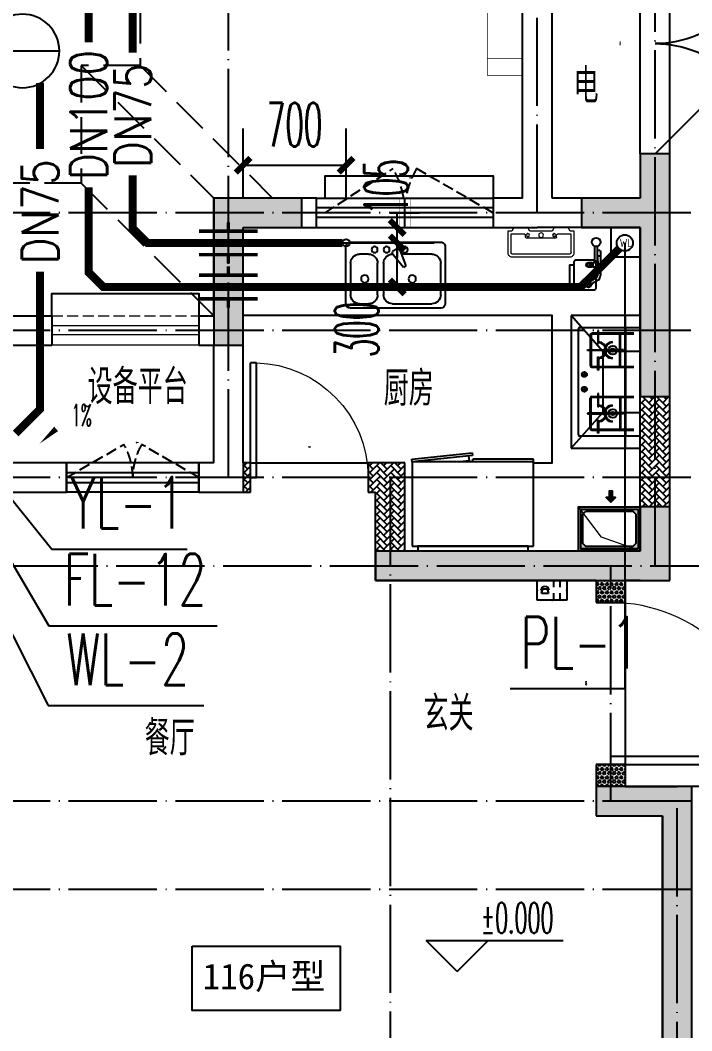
# Model space of a CAD drawing. Extents: x 27938 to 1507990, y 110129 to 923079.
# Drawn here: x 834702 to 839267, y 677996 to 684866 of the extents above; entities that cross this region are included whole.
import ezdxf
from ezdxf.enums import TextEntityAlignment as Align

# ---------------------------------------------------------------- set-up
doc = ezdxf.new("R2010")
doc.units = 0
doc.header["$LTSCALE"] = 1000
doc.header["$MEASUREMENT"] = 0
doc.linetypes.add('DASH', pattern=[0.35, 0.25, -0.1])
doc.linetypes.add('DOTE', pattern=[2.42, 2, -0.2, 0.02, -0.2])
for name, color, linetype in [('AH-FURNITURE', 1, 'Continuous'), ('COLUMN', 9, 'Continuous'), ('DIM_ELEV', 3, 'Continuous'), ('DIM_废水', 31, 'Continuous'), ('DIM_污水', 2, 'Continuous'), ('DIM_雨水', 4, 'Continuous'), ('DIM_餐饮排水', 31, 'Continuous'), ('DOTE', 1, 'Continuous'), ('EQUIP-安防', 3, 'Continuous'), ('EQUIP_污水', 7, 'Continuous'), ('IP-bath&kitchen-JOHNSON', 4, 'Continuous'), ('LVTRY', 6, 'Continuous'), ('PIPE-废水', 31, 'TG_F'), ('PIPE-餐饮排水', 41, 'P'), ('PUB_HATCH', 8, 'Continuous'), ('PUB_TEXT', 4, 'Continuous'), ('TEXT_废水', 7, 'Continuous'), ('TEXT_餐饮排水', 7, 'Continuous'), ('TWT_DIM', 3, 'Continuous'), ('VALVE_餐饮排水', 7, 'Continuous'), ('VPIPE-中水', 122, 'Continuous'), ('VPIPE-餐饮排水', 41, 'P'), ('WALL', 9, 'Continuous'), ('WELL_污水', 2, 'Continuous'), ('WINDOW', 4, 'Continuous'), ('WINDOW_TEXT', 7, 'Continuous'), ('保温', 6, 'Continuous'), ('卫生间', 6, 'Continuous'), ('建筑-排气道', 9, 'Continuous'), ('机电标识类', 1, 'Continuous'), ('看线', 251, 'Continuous'), ('设备', 253, 'Continuous')]:
    doc.layers.add(name, color=color, linetype=linetype)
for name, color, linetype, lineweight in [('平面-排水沟', 86, 'Continuous', 15), ('平面-栏杆', 135, 'Continuous', 15), ('平面-看线', 45, 'Continuous', 15), ('平面-空调室内机', 176, 'Continuous', 9), ('平面-空调预留孔', 173, 'Continuous', 15), ('空调', 76, 'Continuous', 13), ('立面-洞口示意', 152, 'Continuous', 13)]:
    doc.layers.add(name, color=color, linetype=linetype, lineweight=lineweight)
doc.styles.add('_TCH_DIM', font='SIMPLEX.shx', dxfattribs={"width": 0.7, "bigfont": 'GBCBIG.shx'})
doc.styles.add('_TCH_DIM_T3', font='SIMPLEX.shx', dxfattribs={"width": 0.494118, "bigfont": 'GBCBIG.shx'})
doc.styles.add('_TCH_WINDOW', font='SIMPLEX.shx', dxfattribs={"width": 0.7, "height": 3.5, "bigfont": 'GBCBIG.shx'})
doc.styles.add('_TEL_DIM', font='SIMPLEX', dxfattribs={"width": 0.8, "height": 3.5, "bigfont": 'HZTXT'})
doc.styles.add('_TWT_PIPEDN', font='SIMPLEX', dxfattribs={"width": 0.8, "height": 3.5, "bigfont": 'HZTXT'})
doc.styles.add('_TWT_SERIAL', font='SIMPLEX', dxfattribs={"width": 0.8, "height": 3.5, "bigfont": 'HZTXT'})
doc.styles.add('DIM_FONT', font='SIMPLEX.shx', dxfattribs={"width": 0.56})
doc.styles.get("Standard").update_dxf_attribs({"font": 'gbenor.shx', "bigfont": 'gbcbig.shx'})
doc.styles.add('TG_LINETYPE', font='SIMPLEX', dxfattribs={"width": 0.8, "height": 3, "bigfont": 'HZTXT'})
doc.styles.add('黑体', font='simhei.ttf')
doc.linetypes.add('P', pattern='A,3,-0.2,["P",Standard,S=0.25,R=0,X=-0.1,Y=-0.115],-0.2', length=3.4)
doc.linetypes.add('TG_F', pattern='A,2,-0.3,["F",TG_LINETYPE,S=0.1,R=0,X=-0.23,Y=-0.15],0', length=2.3)
doc.dimstyles.new('_TWT_ARCH&&100', dxfattribs={"dimtxt": 297.5, "dimasz": 100, "dimexe": 250, "dimexo": 300, "dimgap": 126.25, "dimtad": 1, "dimdec": 0, "dimzin": 0, "dimdsep": 46, "dimtxsty": '_TCH_DIM_T3', "dimblk": 'ARCHTICK', "dimcen": 0.09, "dimclrt": 7, "dimazin": 2, "dimtfac": 1, "dimtdec": 0, "dimtix": 1, "dimtmove": 2, "dimatfit": 3, "dimfxl": 1, "dimtolj": 1, "dimtzin": 0, "dimarcsym": 0})
pattern_1 = [(45, (0, 0), (0, 47.4157523), [100.584, -33.528]), (135, (23.708, 23.708), (3e-15, 47.4157523), [100.584, -33.528])]
pattern_2 = [(90, (0, 0), (-16.49778, 1e-15), [9.525, -19.05]), (210, (0, 0), (8.24889, -14.2874966), [9.525, -19.05]), (150, (6e-16, 9.525), (-8.24889, -14.2874966), [9.525, -19.05])]

# ---------------------------------------------------------------- blocks, each defined once
blk = doc.blocks.new('A$C148B7D8E')
at = {"layer": '卫生间', "color": 159, "linetype": 'DASH', "true_color": 0x22346e}
for p, q in [((7300, 10800), (8200, 9900)), ((7700, 10800), (8600, 9900)), ((7300, 10000), (8200, 9100))]:
    blk.add_line(p, q, dxfattribs=at)
blk.add_lwpolyline([(9400.3, 15400), (7700, 15400), (7700, 10800), (7300, 10800), (7300, 10000), (900, 10000), (900, 9000), (-900, 9000), (-900, -900), (1750, -900), (1750, -2100), (23450, -2100), (23450, -900), (25100, -900)], dxfattribs=at)
blk = doc.blocks.new('rtyg7uyhg')
at = {"layer": 'LVTRY', "color": 0}
for p, q in [((194234.6, 45488.8), (193621, 45488.8)), ((193590.3, 45458.1), (193590.3, 45069.5)), ((193896.4, 45429.9), (193857.6, 45326.3)), ((193925.8, 45440.4), (193940.1, 45432.2)), ((194265.3, 45069.5), (194265.3, 45458.1)), ((193621, 45130.8), (193621, 45345.6)), ((193682.3, 45407), (193887.8, 45407)), ((193875.3, 45316), (193945.6, 45401.5)), ((194009.6, 45345.6), (194009.6, 45130.8)), ((194050.5, 45130.8), (194050.5, 45345.6)), ((194111.9, 45407), (194173.3, 45407)), ((194234.6, 45345.6), (194234.6, 45130.8)), ((193857.6, 45326.3), (193875.3, 45316)), ((193948.3, 45069.5), (193682.3, 45069.5)), ((194173.3, 45069.5), (194111.9, 45069.5)), ((193621, 45038.8), (194234.6, 45038.8))]:
    blk.add_line(p, q, dxfattribs=at)
for centre, radius in [((193866.4, 45437.7), 20.5), ((193989.2, 45437.7), 20.5), ((194071, 45437.7), 20.5), ((193815.3, 45238.2), 25.6), ((194137.5, 45238.2), 25.6)]:
    blk.add_circle(centre, radius, dxfattribs=at)
for centre, radius, start, end in [((193621, 45458.1), 30.7, 89.99999, 179.99999), ((194234.6, 45458.1), 30.7, 359.99999, 89.99999), ((193915.6, 45422.7), 20.5, 59.99999, 159.46231), ((193929.8, 45414.5), 20.5, 320.53767, 59.99999), ((193682.3, 45345.6), 61.4, 89.99999, 179.99999), ((193948.3, 45345.6), 61.4, 359.99999, 89.99999), ((194111.9, 45345.6), 61.4, 89.99999, 179.99999), ((194173.3, 45345.6), 61.4, 359.99999, 89.99999), ((193621, 45069.5), 30.7, 179.99999, 269.99999), ((193682.3, 45130.8), 61.4, 179.99999, 269.99999), ((193948.3, 45130.8), 61.4, 269.99999, 359.99999), ((194111.9, 45130.8), 61.4, 179.99999, 269.99999), ((194173.3, 45130.8), 61.4, 269.99999, 359.99999), ((194234.6, 45069.5), 30.7, 269.99999, 359.99999)]:
    blk.add_arc(centre, radius, start, end, dxfattribs=at)
at = {"layer": 'LVTRY', "color": 0, "style": 'DIM_FONT', "width": 0.8, "flags": 9}
for tag in ['YSIZE', 'XSIZE']:
    blk.add_attdef(tag, (193927.8, 45487.8), '', height=0.5, rotation=89.99999, dxfattribs=at)
blk = doc.blocks.new('A$C60D053AF')
at = {"layer": 'AH-FURNITURE', "color": 0}
for p, q in [((232.5, -90), (128.3, -90)), ((232.5, -110), (128.3, -110)), ((192.5, -71), (327.6, -71)), ((192.5, -91), (327.6, -91)), ((245, -129.5), (245, -122.5)), ((265, -129.5), (265, -122.5)), ((341.7, -96.9), (370, -143.2)), ((355.9, -82.7), (384.2, -129)), ((255, -281), (255, -251)), ((393, -281), (393, -251)), ((255, -281), (393, -281))]:
    blk.add_line(p, q, dxfattribs=at)
for points in [[(170, -68, 1), (170, -94), (192.5, -94), (192.5, -68)], [(234, -251), (414, -251, 0.414214), (424, -241), (424, -111, 0.414214), (414, -101), (234, -101, 0.414214), (224, -111), (224, -241, 0.414214)], [(268, -122.5), (268, -107, 0.414214), (248, -87), (232.5, -87), (232.5, -113), (242, -113), (242, -122.5)], [(242, -152, 1), (268, -152), (268, -129.5), (242, -129.5)], [(383.8, -161.2, 1), (402.2, -142.8), (386.3, -126.9), (367.9, -145.3)]]:
    blk.add_lwpolyline(points, format="xyb", close=True, dxfattribs=at)
for centre, radius in [((100, -100), 30), ((255, -152), 15), ((393, -152), 15), ((255, -152), 10), ((393, -152), 10)]:
    blk.add_circle(centre, radius, dxfattribs=at)
for radius in [40, 20]:
    blk.add_arc((327.6, -111), radius, 45, 90, dxfattribs=at)
blk = doc.blocks.new('A-Kitchen-7')
at = {"layer": 'LVTRY', "color": 0}
for p, q in [((-518.7, 779.7), (-7.2, 834.3)), ((-515, 756), (-518.7, 779.7)), ((-3.6, 810.6), (-515, 756)), ((-29.1, 767), (-35.2, 806.4)), ((-7.2, 834.3), (-3.6, 810.6)), ((515, 780), (0, 780)), ((0, 756), (0, 780)), ((515, 756), (515, 780)), ((515, 756), (-515, 756)), ((-515, 756), (-515, 40)), ((-485.6, 760.5), (-484.9, 756)), ((-29.1, 767), (-112.1, 756)), ((515, 40), (515, 756)), ((-515, 40), (515, 40))]:
    blk.add_line(p, q, dxfattribs=at)
blk.add_lwpolyline([(-468.9, 40), (-468.9, 0), (468.9, 0), (468.9, 40)], close=True, dxfattribs=at)
blk = doc.blocks.new('*U41')
h = blk.add_hatch(color=0)
h.set_gradient(color1=(0, 0, 255), rotation=180, tint=1)
h.paths.add_polyline_path([(0, 0), (-6.35, -6.35), (-6.35, -2.159), (-15, -2.159), (-15, 2.159), (-6.35, 2.159), (-6.35, 6.35)])
at = {"color": 0, "linetype": 'Continuous'}
blk.add_lwpolyline([(0, 0), (-6.35, -6.35), (-6.35, -2.159), (-15, -2.159), (-15, 2.159), (-6.35, 2.159), (-6.35, 6.35)], close=True, dxfattribs=at)
blk = doc.blocks.new('sgrsefv')
at = {"layer": 'PUB_HATCH'}
blk.add_hatch(color=0, dxfattribs=at).paths.add_polyline_path([(1112933.3, 840916.3), (1112933.3, 840646.3), (1113073.3, 840646.3), (1113073.3, 840661.3), (1112968.3, 840661.3), (1112948.3, 840681.3), (1112948.3, 840881.3), (1112968.3, 840901.3), (1113288.3, 840901.3), (1113308.3, 840881.3), (1113308.3, 840681.3), (1113288.3, 840661.3), (1113183.3, 840661.3), (1113183.3, 840646.3), (1113323.3, 840646.3), (1113323.3, 840916.3)])
at = {"layer": 'LVTRY', "color": 0}
for p, q in [((1113073.3, 840661.3), (1113073.3, 840646.3)), ((1113183.3, 840661.3), (1113183.3, 840646.3))]:
    blk.add_line(p, q, dxfattribs=at)
for points in [[(1112918.3, 840931.3), (1113338.3, 840931.3), (1113338.3, 840631.3), (1112918.3, 840631.3)], [(1112933.3, 840916.3), (1113323.3, 840916.3), (1113323.3, 840646.3), (1112933.3, 840646.3)], [(1113288.3, 840661.3), (1112968.3, 840661.3), (1112948.3, 840681.3), (1112948.3, 840881.3), (1112968.3, 840901.3), (1113288.3, 840901.3), (1113308.3, 840881.3), (1113308.3, 840681.3), (1113288.3, 840661.3)]]:
    blk.add_lwpolyline(points, close=True, dxfattribs=at)
at = {"layer": '立面-洞口示意', "color": 0}
blk.add_lwpolyline([(1112918.3, 840931.3), (1113181.8, 840837.4), (1113338.3, 840631.3)], dxfattribs=at)
at = {"layer": '建筑-排气道', "color": 8, "xscale": -5, "yscale": 5, "zscale": 5, "rotation": 270}
blk.add_blockref('*U41', (1113118.4, 840599), dxfattribs=at)
blk = doc.blocks.new('FRSDFDGDGDRGDR')
at = {"layer": '平面-空调预留孔', "color": 0}
for p, q in [((699612.3, 775044), (699612.3, 775441.2)), ((699618.9, 775447.8), (699746.3, 775447.8)), ((699746.3, 775447.8), (699746.3, 775355.4)), ((699719.9, 775342.2), (699719.9, 775143)), ((699726.5, 775348.8), (699739.7, 775348.8)), ((699726.5, 775136.4), (699739.7, 775136.4)), ((699746.3, 775129.8), (699746.3, 775037.4)), ((699746.3, 775037.4), (699618.9, 775037.4))]:
    blk.add_line(p, q, dxfattribs=at)
blk.add_lwpolyline([(699766.1, 775166.7), (699792.5, 775153.5), (699792.5, 775057.2), (699766.1, 775044), (699766.1, 775017.6), (699618.9, 775017.6, -0.414214), (699592.5, 775044), (699592.5, 775441.2, -0.414214), (699618.9, 775467.6), (699766.1, 775467.6), (699766.1, 775441.2), (699792.5, 775428), (699792.5, 775331.6), (699766.1, 775318.4)], format="xyb", close=True, dxfattribs=at)
for centre, radius in [((699739.7, 775331.6), 10.6), ((699739.7, 775243.2), 15.8), ((699739.7, 775153.5), 10.6)]:
    blk.add_circle(centre, radius, dxfattribs=at)
for centre, start, end in [((699618.9, 775441.2), 90, 180), ((699726.5, 775342.2), 90, 180), ((699739.7, 775355.4), 270, 360), ((699726.5, 775143), 180, 270), ((699739.7, 775129.8), 0, 90), ((699618.9, 775044), 180, 270)]:
    blk.add_arc(centre, 6.6, start, end, dxfattribs=at)
blk = doc.blocks.new('GDGDRGDRGRD')
at = {"layer": 'LVTRY', "color": 0}
for p, q in [((430080.5, 371515.4), (429864.6, 371758.3)), ((430334.8, 371758.3), (429864.6, 371758.3)), ((429864.6, 371758.3), (429864.6, 370858.3)), ((430234.8, 370858.3), (430234.8, 371758.3)), ((429924.8, 371678.3), (430324.8, 371678.3)), ((429914.8, 370948.3), (429914.8, 371668.3)), ((429994.8, 371628.3), (429994.8, 371418.3)), ((429999.8, 371628.3), (429999.8, 371418.3)), ((430289.8, 371638.3), (430004.8, 371638.3)), ((430289.8, 371633.3), (430004.8, 371633.3)), ((430045.1, 371658.3), (430045.1, 371568.3)), ((430049.6, 371658.3), (430045.1, 371658.3)), ((430049.6, 371568.3), (430049.6, 371658.3)), ((430194.8, 371418.3), (430194.8, 371628.3)), ((430199.8, 371418.3), (430199.8, 371628.3)), ((430234.8, 371668.3), (430234.8, 370948.3)), ((430045.1, 371568.3), (430049.6, 371568.3)), ((429974.8, 371525.6), (430102.3, 371525.6)), ((429974.8, 371521.1), (429974.8, 371525.6)), ((430102.3, 371521.1), (429974.8, 371521.1)), ((430045.1, 371388.3), (430045.1, 371478.3)), ((430045.1, 371478.3), (430049.6, 371478.3)), ((430049.6, 371478.3), (430049.6, 371388.3)), ((430334.8, 371515.4), (430080.5, 371515.4)), ((430080.5, 371515.4), (430080.5, 371100.3)), ((430219.8, 371525.6), (430092.3, 371525.6)), ((430092.3, 371525.6), (430092.3, 371521.1)), ((430092.3, 371521.1), (430219.8, 371521.1)), ((430102.3, 371525.6), (430102.3, 371521.1)), ((430219.8, 371521.1), (430219.8, 371525.6)), ((430234.8, 371100.3), (430234.8, 371515.4)), ((430004.8, 371413.3), (430289.8, 371413.3)), ((430004.8, 371408.3), (430289.8, 371408.3)), ((429935.4, 371358.3), (429974.2, 371358.3)), ((429954.8, 371338.9), (429954.8, 371377.7)), ((430049.6, 371388.3), (430045.1, 371388.3)), ((429954.8, 371238.9), (429954.8, 371277.7)), ((429935.4, 371258.3), (429974.2, 371258.3)), ((429994.8, 370988.3), (429994.8, 371198.3)), ((429999.8, 370988.3), (429999.8, 371198.3)), ((430004.8, 371208.3), (430289.8, 371208.3)), ((430004.8, 371203.3), (430289.8, 371203.3)), ((430045.1, 371228.3), (430045.1, 371138.3)), ((430049.6, 371228.3), (430045.1, 371228.3)), ((430049.6, 371138.3), (430049.6, 371228.3)), ((430194.8, 371198.3), (430194.8, 370988.3)), ((430199.8, 371198.3), (430199.8, 370988.3)), ((430045.1, 371138.3), (430049.6, 371138.3)), ((429864.6, 370858.3), (430080.5, 371100.3)), ((430102.3, 371095.6), (429974.8, 371095.6)), ((429974.8, 371095.6), (429974.8, 371091.1)), ((429974.8, 371091.1), (430102.3, 371091.1)), ((430080.5, 371100.3), (430334.8, 371100.3)), ((430092.3, 371091.1), (430092.3, 371095.6)), ((430092.3, 371095.6), (430219.8, 371095.6)), ((430219.8, 371091.1), (430092.3, 371091.1)), ((430102.3, 371091.1), (430102.3, 371095.6)), ((430219.8, 371095.6), (430219.8, 371091.1)), ((430045.1, 370958.3), (430045.1, 371048.3)), ((430045.1, 371048.3), (430049.6, 371048.3)), ((430049.6, 371048.3), (430049.6, 370958.3)), ((430324.8, 370938.3), (429924.8, 370938.3)), ((430289.8, 370983.3), (430004.8, 370983.3)), ((430289.8, 370978.3), (430004.8, 370978.3)), ((430049.6, 370958.3), (430045.1, 370958.3)), ((429864.6, 370858.3), (430334.8, 370858.3))]:
    blk.add_line(p, q, dxfattribs=at)
blk.add_lwpolyline([(429608.8, 370758.3), (429734.8, 370758.3), (429734.8, 371758.3), (427634.8, 371758.3)], dxfattribs=at)
for centre, radius in [((430147.3, 371523.3), 29.7), ((430147.3, 371523.3), 11.7), ((429954.8, 371358.3), 17), ((429954.8, 371258.3), 17), ((430147.3, 371093.3), 29.7), ((430147.3, 371093.3), 11.7)]:
    blk.add_circle(centre, radius, dxfattribs=at)
for centre, radius, start, end in [((429924.8, 371668.3), 10, 90, 180), ((430224.8, 371668.3), 10, 0, 90), ((430004.8, 371628.3), 10, 90, 180), ((430004.8, 371628.3), 5, 90, 180), ((430189.8, 371628.3), 10, 0, 90), ((430189.8, 371628.3), 5, 0, 90), ((430047.3, 371523.3), 56.7, 2.27424, 87.72576), ((430047.3, 371523.3), 52.2, 2.47041, 87.52959), ((430147.3, 371523.3), 56.7, 92.27424, 177.72576), ((430147.3, 371523.3), 52.2, 92.47041, 177.52959), ((430047.3, 371523.3), 56.7, 272.27424, 357.72576), ((430047.3, 371523.3), 52.2, 272.47041, 357.52959), ((430147.3, 371523.3), 56.7, 182.27424, 267.72576), ((430147.3, 371523.3), 52.2, 182.47041, 267.52959), ((430004.8, 371418.3), 10, 180, 270), ((430004.8, 371418.3), 5, 180, 270), ((430189.8, 371418.3), 5, 270, 0), ((430189.8, 371418.3), 10, 270, 0), ((430004.8, 371198.3), 10, 90, 180), ((430004.8, 371198.3), 5, 90, 180), ((430189.8, 371198.3), 10, 0, 90), ((430189.8, 371198.3), 5, 0, 90), ((430047.3, 371093.3), 56.7, 2.27424, 87.72576), ((430047.3, 371093.3), 52.2, 2.47041, 87.52959), ((430147.3, 371093.3), 56.7, 92.27424, 177.72576), ((430147.3, 371093.3), 52.2, 92.47041, 177.52959), ((430047.3, 371093.3), 56.7, 272.27424, 357.72576), ((430047.3, 371093.3), 52.2, 272.47041, 357.52959), ((430147.3, 371093.3), 56.7, 182.27424, 267.72576), ((430147.3, 371093.3), 52.2, 182.47041, 267.52959), ((430004.8, 370988.3), 10, 180, 270), ((430004.8, 370988.3), 5, 180, 270), ((430189.8, 370988.3), 5, 270, 0), ((430189.8, 370988.3), 10, 270, 0), ((429924.8, 370948.3), 10, 180, 270), ((430224.8, 370948.3), 10, 270, 0)]:
    blk.add_arc(centre, radius, start, end, dxfattribs=at)
at = {"color": 8, "xscale": -1, "rotation": 270}
blk.add_blockref('FRSDFDGDGDRGDR', (-345582.7, -327434.2), dxfattribs=at)
at = {"color": 8, "xscale": -1}
blk.add_blockref('rtyg7uyhg', (622599.6, 326769.5), dxfattribs=at)
at = {"color": 8}
for name, p, rotation in [('A$C60D053AF', (430134.8, 372358.3), 270), ('sgrsefv', (1543253.1, 1211089.9), 180)]:
    blk.add_blockref(name, p, dxfattribs=dict(at, rotation=rotation))
at = {"layer": 'LVTRY', "color": 8, "extrusion": (0, 0, -1), "xscale": -0.7999999999883585, "yscale": 0.7999999999883585, "zscale": -0.7999999999883585}
blk.add_blockref('A-Kitchen-7', (-429196.8, 370158.6), dxfattribs=at)
blk = doc.blocks.new('GFDGFSDFGD')
at = {"layer": 'PUB_HATCH'}
for points in [[(431616.6, 374623.7), (431616.6, 373473.7), (431816.6, 373473.7), (431816.6, 375123.7), (431616.6, 375123.7), (431616.6, 374823.7), (431216.6, 374823.7), (431216.6, 374623.7)], [(429316.5, 374823.7), (428716.6, 374823.7), (428716.6, 373823.7), (428916.6, 373823.7), (428916.6, 374623.7), (429316.5, 374623.7)], [(429816.4, 372423.2), (429816.6, 372224), (431816.6, 372224), (431816.6, 372724), (431616.6, 372724), (431616.6, 372424), (430016.6, 372424)], [(431966.6, 370823.7), (431316.6, 370823.7), (431316.6, 370623.7), (431766.6, 370623.7), (431766.6, 368523.7), (432166.6, 368523.7), (432166.6, 368723.7), (431966.6, 368723.7)]]:
    blk.add_hatch(color=0, dxfattribs=at).paths.add_polyline_path(points)
at = {"layer": 'COLUMN', "color": 0}
for p, q in [((431816.6, 375123.7), (431616.6, 375123.7)), ((431616.6, 375123.7), (431616.6, 374823.7)), ((431816.6, 373473.7), (431816.6, 375123.7)), ((429316.5, 374823.7), (428716.6, 374823.7)), ((428716.6, 374823.7), (428716.6, 373823.7)), ((429316.5, 374623.7), (429316.5, 374823.7)), ((431616.6, 374823.7), (431216.6, 374823.7)), ((431216.6, 374823.7), (431216.6, 374623.7)), ((428916.6, 373823.7), (428916.6, 374623.7)), ((428916.6, 374623.7), (429316.5, 374623.7)), ((431216.6, 374623.7), (431616.6, 374623.7)), ((431616.6, 374623.7), (431616.6, 373473.7)), ((428716.6, 373823.7), (428916.6, 373823.7)), ((431616.6, 373473.7), (431816.6, 373473.7)), ((431816.6, 372724), (431616.6, 372724)), ((431616.6, 372724), (431616.6, 372424)), ((431816.6, 372224), (431816.6, 372724)), ((430016.6, 372424), (429816.4, 372423.2)), ((429816.4, 372423.2), (429816.6, 372224)), ((431616.6, 372424), (430016.6, 372424)), ((429816.6, 372224), (431816.6, 372224)), ((431966.6, 370823.7), (431316.6, 370823.7)), ((431316.6, 370823.7), (431316.6, 370623.7)), ((431966.6, 368723.7), (431966.6, 370823.7)), ((431316.6, 370623.7), (431766.6, 370623.7)), ((431766.6, 370623.7), (431766.6, 368523.7))]:
    blk.add_line(p, q, dxfattribs=at)
blk = doc.blocks.new('GDFGDGRD')
at = {"layer": '保温', "linetype": 'ByBlock', "ltscale": 10}
h = blk.add_hatch(dxfattribs=at)
h.set_pattern_fill('AR-HBONE', color=251, scale=55)
h.set_pattern_definition(pattern_1)
h.paths.add_polyline_path([(431616.6, 372723.9), (431816.6, 372723.9), (431816.7, 373473.7), (431616.7, 373473.7)])
h = blk.add_hatch(dxfattribs=at)
h.set_pattern_fill('AR-HBONE', color=251, scale=55)
h.set_pattern_definition(pattern_1)
h.paths.add_polyline_path([(428966.6, 372823.7), (428966.6, 373023.7), (428916.6, 373023.7), (428916.6, 372823.7)])
h = blk.add_hatch(dxfattribs=at)
h.set_pattern_fill('AR-HBONE', color=251, scale=55)
h.set_pattern_definition(pattern_1)
h.paths.add_polyline_path([(429816.6, 372823.7), (429816.6, 373023.7), (429766.6, 373023.7), (429766.6, 372823.7)])
h = blk.add_hatch(dxfattribs=at)
h.set_pattern_fill('AR-HBONE', color=251, scale=55)
h.set_pattern_definition(pattern_1)
h.paths.add_polyline_path([(430017.8, 372423.6), (430016.6, 373023.7), (429816.6, 373023.7), (429817.8, 372423.6)])
at = {"layer": '保温', "linetype": 'Continuous', "ltscale": 10}
h = blk.add_hatch(dxfattribs=at)
h.set_pattern_fill('HEX', color=251, scale=10, angle=90, style=0)
h.set_pattern_definition(pattern_2)
h.paths.add_polyline_path([(431316.6, 372073.7), (431516.6, 372073.7), (431516.7, 372223.7), (431316.7, 372223.7)])
h = blk.add_hatch(dxfattribs=at)
h.set_pattern_fill('HEX', color=251, scale=10, angle=90, style=0)
h.set_pattern_definition(pattern_2)
h.paths.add_polyline_path([(431316.6, 370823.7), (431516.6, 370823.7), (431516.7, 370973.7), (431316.7, 370973.7)])
at = {"layer": '保温', "color": 251, "linetype": 'ByBlock', "ltscale": 10}
blk.add_line((428916.6, 373023.7), (428916.6, 372823.7), dxfattribs=at)
blk = doc.blocks.new('dongkong')
blk.add_wipeout([(-603756, 210771), (-603756, 210570.8), (-603836, 210570.8), (-603836, 210771)])
at = {"layer": '机电标识类', "color": 250, "linetype": 'DASH', "ltscale": 400}
for p, q in [((-603796, 210771), (-603796, 210570.8)), ((-603896, 210670.7), (-603696, 210670.7))]:
    blk.add_line(p, q, dxfattribs=at)
at = {"layer": '空调', "color": 6, "linetype": 'DASH', "const_width": 2}
blk.add_lwpolyline([(-603756, 210771), (-603756, 210570.8), (-603836, 210570.8), (-603836, 210771)], close=True, dxfattribs=at)
blk = doc.blocks.new('A$C341176C1')
at = {"layer": '设备', "color": 3, "const_width": 5}
blk.add_lwpolyline([(-240, -200), (0, -200), (0, -800), (-240, -800)], close=True, dxfattribs=at)
for points in [[(-240, -312.3), (0, -312.3)], [(-240, -687.7), (0, -687.7)]]:
    blk.add_lwpolyline(points, dxfattribs=at)
blk = doc.blocks.new('$equip$00002628')
at = {"linetype": 'Continuous'}
for p, q in [((-0.625, 0.415), (0.625, 0.415)), ((-0.625, -0.415), (-0.625, 0.415)), ((-0.472, 0.01), (-0.409, 0.01)), ((-0.446, -0.138), (-0.395, 0.058)), ((-0.395, 0.058), (-0.395, 0.058)), ((-0.395, 0.058), (-0.206, 0.058)), ((-0.206, 0.058), (-0.155, -0.138)), ((-0.191, 0.01), (-0.129, 0.01)), ((0.071, 0.129), (0.071, 0.415)), ((0.35, 0.129), (0.35, 0.415)), ((0.625, 0.415), (0.625, -0.415)), ((0.625, -0.415), (-0.625, -0.415)), ((-0.155, -0.138), (-0.446, -0.138)), ((0.071, -0.415), (0.071, -0.129)), ((0.35, -0.415), (0.35, -0.129))]:
    blk.add_line(p, q, dxfattribs=at)
at = {"const_width": 0.05}
blk.add_lwpolyline([(-0.625, 0.415), (0.625, 0.415), (0.625, -0.415), (-0.625, -0.415), (-0.625, 0.415), (0.625, 0.415)], dxfattribs=at)
at = {"linetype": 'Continuous'}
blk.add_arc((-0.3, -0.011), 0.173, 6.9897, 173.0103, dxfattribs=at)
for p in [(-0.625, 0), (0, 0.415), (0, -0.415), (0.625, 0)]:
    blk.add_point(p)
at = {"color": 7, "style": '_TEL_DIM', "flags": 1}
blk.add_attdef('A', text='', height=0.000025, dxfattribs=at).set_placement((0, 0), align=Align.MIDDLE_CENTER)
blk = doc.blocks.new('GHFHFHTFHCSDCS')
at = {"layer": 'EQUIP-安防', "xscale": 160, "yscale": 160, "zscale": 160}
blk.add_blockref('$equip$00002628', (431016.6, 372157.3), dxfattribs=at)
blk = doc.blocks.new('$TWTSYS$00000190')
blk.add_line((0, 0.5, 0), (0, -0.5, 0))
blk.add_circle((0, 0, 0), 0.5)
blk = doc.blocks.new('_ArchTick')
at = {"color": 0, "linetype": 'ByBlock', "const_width": 0.4}
blk.add_lwpolyline([(-0.5, -0.5), (0.5, 0.5)], dxfattribs=at)
blk = doc.blocks.new('*D734')
at = {"layer": 'Defpoints', "color": 0}
for p in [(836388, 683352.2), (837264.3, 683352.2), (836388, 683052.2)]:
    blk.add_point(p, dxfattribs=at)
at = {"layer": 'TWT_DIM', "color": 0, "lineweight": -2}
for p, q in [((836688, 683352.2), (837514.3, 683352.2)), ((837264.3, 683052.2), (837264.3, 683352.2)), ((836688, 683052.2), (837514.3, 683052.2))]:
    blk.add_line(p, q, dxfattribs=at)
at = {"layer": 'TWT_DIM', "color": 0, "lineweight": -2, "xscale": 100, "yscale": 100, "zscale": 100}
for p, rotation in [((837264.3, 683352.2), 90), ((837264.3, 683052.2), 270)]:
    blk.add_blockref('_ArchTick', p, dxfattribs=dict(at, rotation=rotation))
at = {"layer": 'TWT_DIM', "color": 7, "insert": (836989.3, 682763.2), "char_height": 297.5, "attachment_point": 5, "rotation": 90, "style": '_TCH_DIM_T3'}
blk.add_mtext('\\A1;300', dxfattribs=at)
blk = doc.blocks.new('*D735')
at = {"layer": 'Defpoints', "color": 0}
for p in [(836388, 683457.2), (837264.3, 683457.2), (836388, 683352.2)]:
    blk.add_point(p, dxfattribs=at)
at = {"layer": 'TWT_DIM', "color": 0, "lineweight": -2}
for p, q in [((837264.3, 683457.2), (837264.3, 683557.2)), ((836688, 683457.2), (837514.3, 683457.2)), ((837264.3, 683352.2), (837264.3, 683457.2)), ((836688, 683352.2), (837514.3, 683352.2)), ((837264.3, 683352.2), (837264.3, 683252.2))]:
    blk.add_line(p, q, dxfattribs=at)
at = {"layer": 'TWT_DIM', "color": 0, "lineweight": -2, "xscale": 100, "yscale": 100, "zscale": 100}
for p, rotation in [((837264.3, 683457.2), 270), ((837264.3, 683352.2), 90)]:
    blk.add_blockref('_ArchTick', p, dxfattribs=dict(at, rotation=rotation))
at = {"layer": 'TWT_DIM', "color": 7, "insert": (837188.7, 683732.2), "char_height": 297.5, "attachment_point": 5, "rotation": 90, "style": '_TCH_DIM_T3'}
blk.add_mtext('\\A1;105', dxfattribs=at)
blk = doc.blocks.new('*D736')
at = {"layer": 'Defpoints', "color": 0}
for p in [(836917, 683880.2), (836216.6, 683352.2), (836917, 683352.2)]:
    blk.add_point(p, dxfattribs=at)
at = {"layer": 'TWT_DIM', "color": 0, "lineweight": -2}
for p, q in [((836216.6, 683652.2), (836216.6, 684130.2)), ((836917, 683652.2), (836917, 684130.2)), ((836216.6, 683880.2), (836917, 683880.2))]:
    blk.add_line(p, q, dxfattribs=at)
at = {"layer": 'TWT_DIM', "color": 0, "lineweight": -2, "xscale": 100, "yscale": 100, "zscale": 100, "rotation": 180}
blk.add_blockref('_ArchTick', (836216.6, 683880.2), dxfattribs=at)
at = {"layer": 'TWT_DIM', "color": 0, "lineweight": -2, "xscale": 100, "yscale": 100, "zscale": 100}
blk.add_blockref('_ArchTick', (836917, 683880.2), dxfattribs=at)
at = {"layer": 'TWT_DIM', "color": 7, "insert": (836566.8, 684155.2), "char_height": 297.5, "attachment_point": 5, "style": '_TCH_DIM_T3'}
blk.add_mtext('\\A1;700', dxfattribs=at)
blk = doc.blocks.new('$DorLib2D$00000001')
at = {"color": 0}
for p, q in [((0.45, 0.975), (0.5, 0.975)), ((0.45, 0), (0.45, 0.975)), ((0.5, 0), (0.5, 0.975)), ((0.5, 0), (0.45, 0))]:
    blk.add_line(p, q, dxfattribs=at)
at = {"color": 0, "lineweight": 13}
blk.add_arc((0.475, 0), 0.975, 91.46928, 180, dxfattribs=at)
blk = doc.blocks.new('$WINLIB2D$00000001')
at = {"color": 0}
for points in [[(-0.5, 0.5), (-0.5, -0.5)], [(-0.5, 0.5), (0.5, 0.5)], [(0.5, -0.5), (0.5, 0.5)], [(0.5, 0.1667), (-0.5, 0.1667)], [(0.5, -0.1667), (-0.5, -0.1667)], [(-0.5, -0.5), (0.5, -0.5)]]:
    blk.add_lwpolyline(points, dxfattribs=at)
blk = doc.blocks.new('$DorLib2D$00000116')
at = {"color": 0}
for p, q in [((-0.5, 0), (-0.1464, 0.3536)), ((0.5, 0), (0.1464, 0.3536))]:
    blk.add_line(p, q, dxfattribs=at)
for centre, start, end in [((-0.5, 0), 0, 45), ((0.5, 0), 135, 180)]:
    blk.add_arc(centre, 0.5, start, end, dxfattribs=at)
blk = doc.blocks.new('$TwtSys$00000147')
blk.add_circle((0, 0, 0), 25)
blk = doc.blocks.new('$VALVE$00000553')
at = {"const_width": 30}
for points in [[(0, 100), (0, 175)], [(0, 100), (-250, 100), (-250, 100)], [(0, 100), (250, 100), (250, 100)], [(-250, -100), (-250, -100), (0, -100)], [(250, -100), (250, -100), (0, -100)], [(0, -175), (0, -100)]]:
    blk.add_lwpolyline(points, dxfattribs=at)

msp = doc.modelspace()

# ---------------------------------------------------------------- hatches: boundary and pattern name
at = {"layer": 'PIPE-废水'}
for points in [[(834836.6, 682222.7), (834864.1, 682222.7), (834864.1, 682211.3)], [(834836.6, 682222.7), (834856, 682203.3), (834864.1, 682211.3)]]:
    msp.add_hatch(color=256, dxfattribs=at).paths.add_polyline_path(points)
at = {"layer": 'PIPE-餐饮排水'}
for points in [[(835466.6, 683452.2), (835447.1, 683432.7), (835439.1, 683440.8)], [(835466.6, 683452.2), (835439.1, 683452.2), (835439.1, 683440.8)], [(835566.6, 683352.2), (835547.1, 683332.7), (835555.2, 683324.7)], [(835566.6, 683352.2), (835566.6, 683324.7), (835555.2, 683324.7)], [(835166.6, 683152.2), (835147.1, 683132.7), (835139.1, 683140.8)], [(835166.6, 683152.2), (835139.1, 683152.2), (835139.1, 683140.8)], [(835266.6, 683052.2), (835247.1, 683032.7), (835255.2, 683024.7)], [(835266.6, 683052.2), (835266.6, 683024.7), (835255.2, 683024.7)], [(838511.4, 683052.2), (838511.4, 683024.7), (838522.8, 683024.7)], [(838511.4, 683052.2), (838530.8, 683032.7), (838522.8, 683024.7)]]:
    msp.add_hatch(color=256, dxfattribs=at).paths.add_polyline_path(points)

# ---------------------------------------------------------------- linework, layer by layer
at = {"color": 8}
msp.add_lwpolyline([(835869.5, 678570.8), (836875.5, 678570.8), (836875.5, 678134.8), (835869.5, 678134.8)], close=True, dxfattribs=at)
at = {"layer": 'DIM_ELEV', "color": 8}
for p, q in [((837671.5, 678400), (837461.5, 678610)), ((837461.5, 678610), (838392.4, 678610)), ((837671.5, 678400), (837881.5, 678610))]:
    msp.add_line(p, q, dxfattribs=at)
at = {"layer": 'DIM_废水'}
for p, q in [((834151.6, 682022.2), (834895.2, 680748.1)), ((834895.2, 680748.1), (836039.3, 680748.1))]:
    msp.add_line(p, q, dxfattribs=at)
at = {"layer": 'DIM_污水'}
for p, q in [((834211.4, 681552.2), (834891.2, 680206.3)), ((834891.2, 680206.3), (835948.9, 680206.3))]:
    msp.add_line(p, q, dxfattribs=at)
at = {"layer": 'DIM_雨水'}
for p, q in [((834151.6, 682222.2), (834915.4, 681270.7)), ((834915.4, 681270.7), (835837.5, 681270.7))]:
    msp.add_line(p, q, dxfattribs=at)
at = {"layer": 'DIM_餐饮排水'}
for p, q in [((838811.4, 683352.2), (838811.4, 680320)), ((838811.4, 680320), (838032.9, 680320))]:
    msp.add_line(p, q, dxfattribs=at)
at = {"layer": 'DOTE', "color": 169, "linetype": 'DOTE', "ltscale": 0.3}
for p, q in [((836116.6, 681757.2), (836116.6, 690157.2)), ((839016.6, 681157.4), (839016.6, 690157.2)), ((838216.6, 683557.2), (838216.6, 685657.2)), ((879916.6, 682757.2), (825916.6, 682757.2)), ((879916.6, 681757.2), (825916.6, 681757.2)), ((837216.8, 681757.2), (837216.6, 665375.2)), ((825916.6, 681157.4), (879916.6, 681157.4)), ((838716.6, 679557.2), (838716.6, 681157.2)), ((879916.6, 679557.2), (825916.6, 679557.2)), ((839166.6, 677457.2), (839166.6, 679557.2)), ((879916.6, 678957.2), (825916.6, 678957.2))]:
    msp.add_line(p, q, dxfattribs=at)
at = {"layer": 'IP-bath&kitchen-JOHNSON', "color": 8}
msp.add_lwpolyline([(838716.6, 683457.2), (838716.6, 683257.2), (838916.6, 683257.2)], dxfattribs=at)
at = {"layer": 'PIPE-废水', "ltscale": 0.5, "const_width": 55}
for points in [[(834836.6, 683990.9), (834836.6, 684438.4)], [(834836.6, 682222.7), (834836.6, 683157.6)], [(834670.5, 682056.6), (834836.6, 682222.7)]]:
    msp.add_lwpolyline(points, dxfattribs=at)
at = {"layer": 'PIPE-餐饮排水', "ltscale": 0.5, "const_width": 55}
for points in [[(835166.6, 684715.5), (835166.6, 685107.6)], [(835466.6, 684644.6), (835466.6, 685107.6)], [(835466.6, 683452.2), (835466.6, 683811.3)], [(835166.6, 683152.2), (835166.6, 683729.8)], [(835566.6, 683352.2), (835466.6, 683452.2)], [(835566.6, 683352.2), (836892, 683352.2)], [(838772.5, 683313.3), (838511.4, 683052.2)], [(835266.6, 683052.2), (835166.6, 683152.2)], [(835266.6, 683052.2), (838511.4, 683052.2)]]:
    msp.add_lwpolyline(points, dxfattribs=at)
at = {"layer": 'VPIPE-中水', "color": 8, "linetype": 'Continuous'}
msp.add_circle((838811.4, 683352.2), 55, dxfattribs=at)
at = {"layer": 'VPIPE-餐饮排水'}
msp.add_circle((838811.4, 683352.2), 55, dxfattribs=at)
at = {"layer": 'WALL', "color": 8}
for p, q in [((838116.6, 683657.2), (838116.6, 685557.2)), ((838316.6, 683657.2), (838316.6, 685557.2)), ((839116.6, 683957.2), (838916.6, 683957.2)), ((838916.6, 683957.2), (838916.6, 683657.2)), ((839116.6, 683557.2), (839116.6, 683957.2)), ((836016.6, 682857.2), (836016.6, 683657.2)), ((836716.6, 683657.2), (836016.6, 683657.2)), ((836716.6, 683457.2), (836716.6, 683657.2)), ((838116.6, 683657.2), (837916.6, 683657.2)), ((837916.6, 683657.2), (837916.6, 683457.2)), ((838916.6, 683657.2), (838316.6, 683657.2)), ((839116.6, 681157.2), (839116.6, 683557.2)), ((836216.6, 682757.2), (836216.6, 683457.2)), ((836216.6, 683457.2), (836716.6, 683457.2)), ((837916.6, 683457.2), (838216.6, 683457.2)), ((838916.6, 683457.2), (838216.6, 683457.2)), ((838916.6, 681257.2), (838916.6, 683457.2)), ((834316.6, 682857.2), (834916.6, 682857.2)), ((834916.6, 682857.2), (834916.6, 682657.2)), ((835916.6, 682857.2), (836016.6, 682857.2)), ((835916.6, 682857.2), (835916.6, 682657.2)), ((836216.6, 681857.2), (836216.6, 682757.2)), ((834516.6, 682657.2), (834916.6, 682657.2)), ((835916.6, 682657.2), (836016.6, 682657.2)), ((836016.6, 681857.2), (836016.6, 682657.2)), ((835016.6, 681857.2), (834416.6, 681857.2)), ((835016.6, 681657.2), (835016.6, 681857.2)), ((836016.6, 681857.2), (835916.6, 681857.2)), ((835916.6, 681857.2), (835916.6, 681657.2)), ((836266.6, 681857.2), (836216.6, 681857.2)), ((836266.6, 681657.2), (836266.6, 681857.2)), ((837316.6, 681857.2), (837066.6, 681857.2)), ((837066.6, 681857.2), (837066.6, 681657.2)), ((837316.6, 681257.2), (837316.6, 681857.2)), ((834516.6, 681657.2), (835016.6, 681657.2)), ((835916.6, 681657.2), (836116.6, 681657.2)), ((836116.6, 681657.2), (836266.6, 681657.2)), ((837066.6, 681657.2), (837116.6, 681657.2)), ((837116.6, 681057.2), (837116.6, 681657.2)), ((838716.6, 681257.2), (837316.6, 681257.2)), ((838916.6, 681257.2), (838716.6, 681257.2)), ((839116.6, 681057.2), (839116.6, 681157.2)), ((838616.6, 681057.2), (837116.6, 681057.2)), ((838616.6, 681057.2), (838616.6, 680907.2)), ((838816.6, 680907.2), (838816.6, 681057.2)), ((838916.6, 681057.2), (838816.6, 681057.2)), ((838916.6, 681057.2), (838916.6, 681057.2)), ((838916.6, 681057.2), (839116.6, 681057.2)), ((838616.6, 680907.2), (838816.6, 680907.2)), ((838816.6, 679807.2), (838616.6, 679807.2)), ((838616.6, 679807.2), (838616.6, 679457.2)), ((838816.6, 679657.2), (838816.6, 679807.2)), ((838816.6, 679657.2), (839166.6, 679657.2)), ((839866.6, 679657.2), (839166.6, 679657.2)), ((838616.6, 679457.2), (839066.6, 679457.2)), ((839066.6, 677557.2), (839066.6, 679457.2))]:
    msp.add_line(p, q, dxfattribs=at)
at = {"layer": 'WINDOW', "color": 8}
for p, q in [((838916.6, 683957.2), (838916.6, 685457.2)), ((839116.6, 683957.2), (839116.6, 685457.2)), ((836266.6, 681857.2), (837066.6, 681857.2)), ((838816.6, 679807.2), (838816.6, 680907.2))]:
    msp.add_line(p, q, dxfattribs=at)
at = {"layer": 'WINDOW', "color": 8, "linetype": 'DASH', "ltscale": 0.3}
for points in [[(836773.6, 683557.2), (837236.2, 683857.2, -0.131652), (837316.6, 683557.2)], [(837914.7, 683557.2), (837395.1, 683857.2, 0.131652), (837314.7, 683557.2)], [(835016.6, 681757.2), (835406.3, 681982.1, -0.131605), (835466.6, 681757.2)], [(835916.6, 681757.2), (835526.8, 681982.1, 0.131605), (835466.6, 681757.2)]]:
    msp.add_lwpolyline(points, format="xyb", dxfattribs=at)
at = {"layer": '平面-排水沟', "color": 8}
msp.add_lwpolyline([(835012.2, 682147.2, 0, 0, 0), (834833.8, 681987.6, 0, 40, 0), (834945.6, 682087.6, 0, 0, 0)], format="xyseb", dxfattribs=at)
at = {"layer": '平面-栏杆', "color": 8}
for points in [[(835916.6, 682787.3), (834916.6, 682787.5)], [(835916.6, 682727.3), (834916.6, 682727.5)]]:
    msp.add_lwpolyline(points, dxfattribs=at)
at = {"layer": '平面-看线', "color": 8, "linetype": 'DASH', "ltscale": 0.3}
msp.add_lwpolyline([(834916.6, 682857.2), (835916.6, 682857.2)], dxfattribs=at)
at = {"layer": '平面-看线', "color": 8}
msp.add_lwpolyline([(835916.6, 682657.2), (834916.6, 682657.2)], dxfattribs=at)
at = {"layer": '看线', "color": 8, "ltscale": 0.5}
msp.add_lwpolyline([(834916.6, 682857.2), (834916.6, 683007.2), (835916.6, 683007.2), (835916.6, 682857.2)], dxfattribs=at)

# ---------------------------------------------------------------- block references
at = {"color": 8}
for name, p in [('A$C148B7D8E', (827816.6, 673757.2)), ('A$C341176C1', (838116.6, 685291.7)), ('GFDGFSDFGD', (407300, 308833.4)), ('GDGDRGDRGRD', (408581.8, 311099.4)), ('GDFGDGRD', (407300, 308833.4)), ('GHFHFHTFHCSDCS', (407300, 308833.4))]:
    msp.add_blockref(name, p, dxfattribs=at)
at = {"layer": 'EQUIP_污水', "rotation": 179.9999927799256}
msp.add_blockref('$TwtSys$00000147', (836917, 683352.2), dxfattribs=at)
at = {"layer": 'VALVE_餐饮排水', "xscale": 0.8, "yscale": 0.8, "zscale": 0.8}
for p, rotation in [((836116.6, 683352.2), 359.9999930846785), ((836116.6, 683052.2), 359.9999936556488)]:
    msp.add_blockref('$VALVE$00000553', p, dxfattribs=dict(at, rotation=rotation))
at = {"layer": 'WELL_污水', "xscale": -500, "yscale": 500, "zscale": 500, "rotation": 90}
msp.add_blockref('$TWTSYS$00000190', (834717.6, 684657.2), dxfattribs=at)
at = {"layer": 'WINDOW', "color": 8}
ref = msp.add_blockref('$DorLib2D$00000116', (839016.6, 684707.2), dxfattribs=dict(at, xscale=1500, yscale=-1500, zscale=1500, rotation=89.99999999025445))
ref.add_attrib('A', 'BFGM1518', (838781.2, 684699.7), dxfattribs={"layer": 'WINDOW_TEXT', "color": 8, "ltscale": 0.5, "height": 4.25, "rotation": 90, "style": '_TCH_WINDOW', "width": 0.494118})
ref = msp.add_blockref('$DorLib2D$00000001', (836666.6, 681757.2), dxfattribs=dict(at, xscale=-800, yscale=800, zscale=-800, rotation=6.06372912622234e-10))
ref.add_attrib('A', 'M0822', (836661.7, 681963.2), dxfattribs={"layer": 'WINDOW_TEXT', "color": 8, "ltscale": 0.5, "height": 4.25, "style": '_TCH_WINDOW', "width": 0.494118})
ref = msp.add_blockref('$WINLIB2D$00000001', (835466.6, 681757.2), dxfattribs=dict(at, xscale=-900, yscale=-200, zscale=-900, rotation=2.464015854641344e-09))
ref.add_attrib('A', 'C0914', (835491.2, 681992.5), dxfattribs={"layer": 'WINDOW_TEXT', "color": 8, "ltscale": 0.5, "height": 4.25, "rotation": 0, "style": '_TCH_WINDOW', "width": 0.494118})
ref = msp.add_blockref('$DorLib2D$00000001', (838716.6, 680357.2), dxfattribs=dict(at, xscale=-1100, yscale=-1100, zscale=-1100, rotation=90.00000000947153))
ref.add_attrib('A', 'YFDM1122', (838551.7, 680346.7), dxfattribs={"layer": 'WINDOW_TEXT', "color": 8, "ltscale": 0.5, "height": 5.95, "rotation": 90, "style": '_TCH_WINDOW', "width": 0.494118})

# ---------------------------------------------------------------- texts
at = {"color": 8, "style": '黑体'}
msp.add_text('116户型', height=175, dxfattribs=at).set_placement((835941.6, 678278.6))
at = {"layer": 'DIM_ELEV', "color": 7, "style": '_TCH_DIM', "width": 0.494118}
msp.add_text('%%P0.000', height=208.25, dxfattribs=at).set_placement((837832.4, 678659))
at = {"layer": 'DIM_废水', "color": 7, "style": '_TWT_SERIAL', "width": 0.64}
msp.add_text('FL-12', height=350, dxfattribs=at).set_placement((834998.6, 680888.1))
at = {"layer": 'DIM_污水', "color": 7, "style": '_TWT_SERIAL', "width": 0.64}
msp.add_text('WL-2', height=350, dxfattribs=at).set_placement((835014.9, 680346.3))
at = {"layer": 'DIM_雨水', "color": 7, "style": '_TWT_SERIAL', "width": 0.64}
msp.add_text('YL-1', height=350, dxfattribs=at).set_placement((835042.1, 681410.7))
at = {"layer": 'DIM_餐饮排水', "color": 7, "style": '_TWT_SERIAL', "width": 0.64}
msp.add_text('PL-1', height=350, dxfattribs=at).set_placement((838102.9, 680460))
at = {"layer": 'PUB_TEXT', "color": 8}
for s, height, p in [('电', 236.3, (838462.8, 684301.9)), ('WL', 56, (838776.4, 683324.2)), ('设备平台', 236.31, (835160, 682256.1)), ('厨房', 236.31, (837172.1, 682244.8)), ('玄关', 236.31, (837443.3, 680035)), ('餐厅', 236.31, (835547.7, 679868.1))]:
    msp.add_text(s, height=height, dxfattribs=at).set_placement(p)
at = {"layer": 'TEXT_废水', "style": '_TWT_PIPEDN', "width": 0.8}
msp.add_text('DN75', height=250, rotation=90, dxfattribs=at).set_placement((834961.6, 683207.6))
at = {"layer": 'TEXT_餐饮排水', "style": '_TWT_PIPEDN', "width": 0.8}
for s, p in [('DN100', (835291.6, 683779.8)), ('DN75', (835591.6, 683861.3))]:
    msp.add_text(s, height=250, rotation=90, dxfattribs=at).set_placement(p)
at = {"layer": '平面-排水沟', "color": 7, "style": '_TCH_DIM', "width": 0.494118}
msp.add_text('1%', height=148.75, dxfattribs=at).set_placement((835049.5, 682106.2))

# ---------------------------------------------------------------- dimensions: what is measured, and where the dimension line sits
at = {"layer": 'TWT_DIM'}
dim = msp.add_aligned_dim(p1=(836216.6, 683352.2), p2=(836917, 683352.2), distance=528, dimstyle='_TWT_ARCH&&100', dxfattribs=at)
dim.commit()
dim.dimension.update_dxf_attribs({"geometry": '*D736', "text_midpoint": (836566.8, 684155.2)})
dim = msp.add_linear_dim(base=(837264.3, 683352.2), p1=(836388, 683052.2), p2=(836388, 683352.2), angle=90, dimstyle='_TWT_ARCH&&100', dxfattribs=at)
dim.commit()
dim.dimension.update_dxf_attribs({"geometry": '*D734', "text_midpoint": (836989.3, 682763.2), "dimtype": 129})

# ---------------------------------------------------------------- next in the draw order: block references
at = {"layer": '平面-空调室内机', "color": 8, "ltscale": 0.3, "xscale": -1, "rotation": 180}
msp.add_blockref('dongkong', (1441112.6, 894228), dxfattribs=at)

# ---------------------------------------------------------------- next in the draw order: linework, layer by layer
at = {"layer": 'DOTE', "color": 169, "linetype": 'DOTE', "ltscale": 0.3}
msp.add_line((879916.6, 683557.2), (825916.6, 683557.2), dxfattribs=at)
at = {"layer": '看线', "color": 8, "ltscale": 0.5}
msp.add_lwpolyline([(836773.6, 683657.2), (836773.6, 683807.2), (837916.6, 683807.2), (837916.6, 683657.2)], dxfattribs=at)

# ---------------------------------------------------------------- next in the draw order: block references
at = {"layer": 'WINDOW', "color": 8}
ref = msp.add_blockref('$WINLIB2D$00000001', (837316.6, 683557.2), dxfattribs=dict(at, xscale=-1200, yscale=200, zscale=-1200, rotation=179.9999999963346))
ref.add_attrib('A', 'C1214', (837349, 683792.5), dxfattribs={"layer": 'WINDOW_TEXT', "color": 8, "ltscale": 0.5, "height": 4.25, "rotation": 360, "style": '_TCH_WINDOW', "width": 0.494118})

# ---------------------------------------------------------------- next in the draw order: dimensions: what is measured, and where the dimension line sits
at = {"layer": 'TWT_DIM'}
dim = msp.add_linear_dim(base=(837264.3, 683457.2), p1=(836388, 683352.2), p2=(836388, 683457.2), angle=90, dimstyle='_TWT_ARCH&&100', dxfattribs=at)
dim.commit()
dim.dimension.update_dxf_attribs({"geometry": '*D735', "text_midpoint": (837188.7, 683732.2), "dimtype": 129})

doc.saveas('drawing.dxf')
